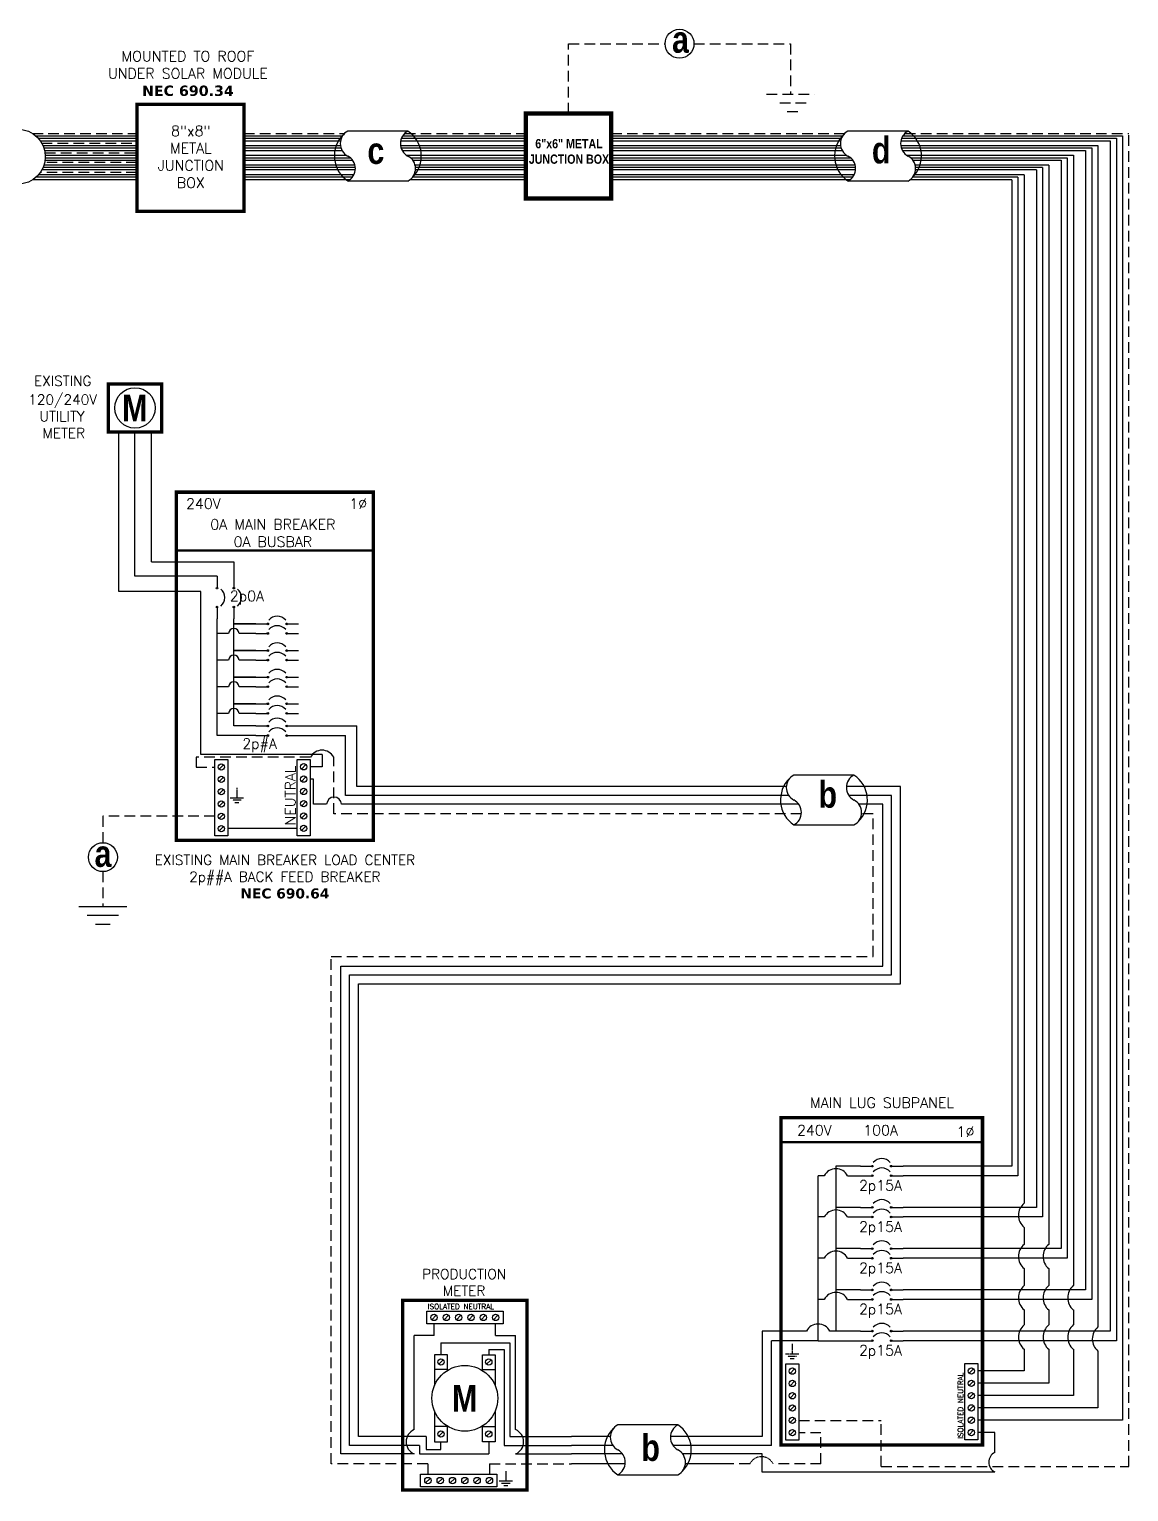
# Model space of a CAD drawing. Header units: feet. Extents: x 14669 to 15262, y 15295 to 15878.
# Drawn here: x 14874 to 15262, y 15362 to 15878 of the extents above; entities that cross this region are included whole.
import ezdxf

# ---------------------------------------------------------------- set-up
doc = ezdxf.new("R2010")
doc.units = ezdxf.units.FT
doc.header["$MEASUREMENT"] = 0
doc.linetypes.add('HIDDEN', pattern=[0.375, 0.25, -0.125])
for name, color, linetype in [('ONE LINE BLOCKS', 7, 'Continuous'), ('TABLES', 7, 'Continuous'), ('TEXT', 7, 'Continuous'), ('Z - TITLEBLOCK TXT', 7, 'Continuous')]:
    doc.layers.add(name, color=color, linetype=linetype)
doc.styles.add('ONE LINE TXT', font='techb___.ttf')
doc.styles.get("Standard").update_dxf_attribs({"font": 'simplex.shx'})

# ---------------------------------------------------------------- blocks, each defined once
blk = doc.blocks.new('*U3')
at = {"color": 7, "linetype": 'Continuous'}
for p, q in [((6.669, 2.433), (2.905, 2.433)), ((2.435, 1.711), (0, 1.711)), ((9.575, 1.711), (6.199, 1.711)), ((2.905, -0.69), (6.669, -0.69))]:
    blk.add_line(p, q, dxfattribs=at)
at = {"color": 10, "linetype": 'Continuous'}
for p, q in [((2.591, 1.149), (0, 1.149)), ((9.575, 1.149), (6.355, 1.149))]:
    blk.add_line(p, q, dxfattribs=at)
at = {"color": 253, "linetype": 'Continuous'}
for p, q in [((3.208, 0.611), (0, 0.611)), ((9.575, 0.611), (6.972, 0.611))]:
    blk.add_line(p, q, dxfattribs=at)
at = {"color": 7, "linetype": 'Continuous'}
for centre, start, end in [((3.942, 0.872), 133.97324, 236.42648), ((5.633, 0.872), 313.97324, 56.42648)]:
    blk.add_arc(centre, 1.874, start, end, dxfattribs=at)
at = {"layer": 'TEXT', "color": 92, "linetype": 'HIDDEN', "ltscale": 15}
for p, q in [((3.373, 0), (0, 0)), ((9.575, 0), (7.137, 0))]:
    blk.add_line(p, q, dxfattribs=at)
at = {"layer": 'Z - TITLEBLOCK TXT', "linetype": 'Continuous'}
for centre, start, end in [((3.315, 1.653), 117.66392, 242.33608), ((7.078, 1.653), 117.66392, 242.33608), ((2.496, 0.091), 297.66392, 62.33608), ((6.26, 0.091), 297.66392, 62.33608)]:
    blk.add_arc(centre, 0.882, start, end, dxfattribs=at)
blk = doc.blocks.new('*U7')
at = {"layer": 'ONE LINE BLOCKS', "linetype": 'Continuous'}
h = blk.add_hatch(color=1, dxfattribs=at)
h.dxf.hatch_style = 1
edge = h.paths.add_edge_path()
edge.add_arc((52.27, 105.07), 0.291, 0, 360)
h = blk.add_hatch(color=1, dxfattribs=at)
h.dxf.hatch_style = 1
edge = h.paths.add_edge_path()
edge.add_arc((58.94, 105.07), 0.291, 0, 360)
h = blk.add_hatch(color=1, dxfattribs=at)
h.dxf.hatch_style = 1
edge = h.paths.add_edge_path()
edge.add_arc((52.27, 101.69), 0.291, 0, 360)
h = blk.add_hatch(color=1, dxfattribs=at)
h.dxf.hatch_style = 1
edge = h.paths.add_edge_path()
edge.add_arc((58.94, 101.69), 0.291, 0, 360)
h = blk.add_hatch(color=1, dxfattribs=at)
h.dxf.hatch_style = 1
edge = h.paths.add_edge_path()
edge.add_arc((52.27, 90.51), 0.291, 0, 360)
h = blk.add_hatch(color=1, dxfattribs=at)
h.dxf.hatch_style = 1
edge = h.paths.add_edge_path()
edge.add_arc((58.94, 90.51), 0.291, 0, 360)
h = blk.add_hatch(color=1, dxfattribs=at)
h.dxf.hatch_style = 1
edge = h.paths.add_edge_path()
edge.add_arc((52.27, 87.13), 0.291, 0, 360)
h = blk.add_hatch(color=1, dxfattribs=at)
h.dxf.hatch_style = 1
edge = h.paths.add_edge_path()
edge.add_arc((58.94, 87.13), 0.291, 0, 360)
h = blk.add_hatch(color=1, dxfattribs=at)
h.dxf.hatch_style = 1
edge = h.paths.add_edge_path()
edge.add_arc((52.27, 75.95), 0.291, 0, 360)
h = blk.add_hatch(color=1, dxfattribs=at)
h.dxf.hatch_style = 1
edge = h.paths.add_edge_path()
edge.add_arc((52.27, 72.57), 0.291, 0, 360)
h = blk.add_hatch(color=1, dxfattribs=at)
h.dxf.hatch_style = 1
edge = h.paths.add_edge_path()
edge.add_arc((58.94, 75.95), 0.291, 0, 360)
h = blk.add_hatch(color=1, dxfattribs=at)
h.dxf.hatch_style = 1
edge = h.paths.add_edge_path()
edge.add_arc((58.94, 72.57), 0.291, 0, 360)
h = blk.add_hatch(color=1, dxfattribs=at)
h.dxf.hatch_style = 1
edge = h.paths.add_edge_path()
edge.add_arc((52.27, 61.39), 0.291, 0, 360)
h = blk.add_hatch(color=1, dxfattribs=at)
h.dxf.hatch_style = 1
edge = h.paths.add_edge_path()
edge.add_arc((52.27, 58.01), 0.291, 0, 360)
h = blk.add_hatch(color=1, dxfattribs=at)
h.dxf.hatch_style = 1
edge = h.paths.add_edge_path()
edge.add_arc((58.94, 61.39), 0.291, 0, 360)
h = blk.add_hatch(color=1, dxfattribs=at)
h.dxf.hatch_style = 1
edge = h.paths.add_edge_path()
edge.add_arc((58.94, 58.01), 0.291, 0, 360)
h = blk.add_hatch(color=1, dxfattribs=at)
h.dxf.hatch_style = 1
edge = h.paths.add_edge_path()
edge.add_arc((52.27, 46.83), 0.291, 0, 360)
h = blk.add_hatch(color=1, dxfattribs=at)
h.dxf.hatch_style = 1
edge = h.paths.add_edge_path()
edge.add_arc((58.94, 46.83), 0.291, 0, 360)
h = blk.add_hatch(color=1, dxfattribs=at)
h.dxf.hatch_style = 1
edge = h.paths.add_edge_path()
edge.add_arc((52.27, 43.45), 0.291, 0, 360)
h = blk.add_hatch(color=1, dxfattribs=at)
h.dxf.hatch_style = 1
edge = h.paths.add_edge_path()
edge.add_arc((58.94, 43.45), 0.291, 0, 360)
at = {"color": 7, "linetype": 'Continuous'}
for p, q in [((101.52, 122.2), (101.52, 105.07)), ((110.22, 122.2), (110.22, 90.51)), ((118.92, 122.2), (118.92, 75.95)), ((127.62, 122.2), (127.62, 61.39)), ((136.32, 122.2), (136.32, 46.83)), ((48.07, 105.07), (39.41, 105.07)), ((39.41, 105.07), (39.41, 90.51)), ((101.52, 105.07), (63.14, 105.07)), ((48.07, 90.51), (39.41, 90.51)), ((39.41, 90.51), (39.41, 75.95)), ((110.22, 90.51), (63.14, 90.51)), ((48.07, 75.95), (39.41, 75.95)), ((39.41, 75.95), (39.41, 61.39)), ((118.92, 75.95), (63.14, 75.95)), ((48.07, 61.39), (39.41, 61.39)), ((39.41, 61.39), (39.41, 46.83)), ((127.62, 61.39), (63.14, 61.39)), ((29, 46.83), (13.32, 46.83)), ((13.32, 46.83), (13.32, 9.66)), ((48.07, 46.83), (37.24, 46.83)), ((136.32, 46.83), (63.14, 46.83)), ((13.32, 9.66), (0, 9.66))]:
    blk.add_line(p, q, dxfattribs=at)
at = {"color": 10, "linetype": 'Continuous'}
for p, q in [((103.7, 122.2), (103.7, 101.69)), ((112.4, 122.2), (112.4, 87.13)), ((121.1, 122.2), (121.1, 72.57)), ((129.8, 122.2), (129.8, 58.01)), ((138.5, 122.2), (138.5, 43.45)), ((33.12, 87.13), (33.12, 101.69)), ((35.29, 101.69), (33.12, 101.69)), ((43.53, 101.69), (48.07, 101.69)), ((103.7, 101.69), (63.14, 101.69)), ((33.12, 72.57), (33.12, 87.13)), ((35.29, 87.13), (33.12, 87.13)), ((43.53, 87.13), (48.07, 87.13)), ((112.4, 87.13), (63.14, 87.13)), ((33.12, 58.01), (33.12, 72.57)), ((35.29, 72.57), (33.12, 72.57)), ((43.53, 72.57), (48.07, 72.57)), ((121.1, 72.57), (63.14, 72.57)), ((33.12, 43.45), (33.12, 58.01)), ((35.29, 58.01), (33.12, 58.01)), ((43.53, 58.01), (48.07, 58.01)), ((129.8, 58.01), (63.14, 58.01)), ((33.12, 43.45), (16.61, 43.45)), ((16.61, 6.49), (16.61, 43.45)), ((33.12, 43.45), (48.07, 43.45)), ((138.5, 43.45), (63.14, 43.45)), ((16.61, 6.49), (0, 6.49))]:
    blk.add_line(p, q, dxfattribs=at)
at = {"color": 253, "linetype": 'Continuous'}
for p, q in [((105.87, 122.2), (105.87, 92)), ((114.57, 122.2), (114.57, 77.44)), ((123.27, 122.2), (123.27, 62.88)), ((131.97, 122.2), (131.97, 48.32)), ((140.67, 122.2), (140.67, 15.37)), ((105.87, 83.44), (105.87, 77.44)), ((105.87, 68.88), (105.87, 62.88)), ((114.57, 68.88), (114.57, 62.88)), ((105.87, 54.32), (105.87, 48.99)), ((114.57, 54.32), (114.57, 48.99)), ((123.27, 54.32), (123.27, 48.99)), ((105.87, 40.44), (105.87, 32.77)), ((114.57, 40.44), (114.57, 28.42)), ((123.27, 40.44), (123.27, 24.07)), ((131.97, 39.76), (131.97, 19.72)), ((105.87, 32.77), (89.53, 32.77)), ((114.57, 28.42), (89.53, 28.42)), ((123.27, 24.07), (89.53, 24.07)), ((131.97, 19.72), (89.53, 19.72)), ((140.67, 15.37), (89.53, 15.37)), ((95.54, 11.02), (89.53, 11.02)), ((95.54, 3.95), (95.54, 11.02)), ((13.32, 3.45), (0, 3.45)), ((13.32, -2.92), (13.32, 3.45)), ((95.54, -2.92), (13.32, -2.92))]:
    blk.add_line(p, q, dxfattribs=at)
at = {"color": 10, "linetype": 'Continuous'}
for centre in [(39.41, 99.53), (39.41, 84.97), (39.41, 70.41), (39.41, 55.85)]:
    blk.add_arc(centre, 4.65, 27.6639, 152.3361, dxfattribs=at)
at = {"color": 253, "linetype": 'Continuous'}
for centre, radius, start, end in [((109.45, 87.72), 5.58, 129.9215, 230.0785), ((109.45, 73.16), 5.58, 129.9215, 230.0785), ((118.15, 73.16), 5.58, 129.9215, 230.0785), ((109.45, 58.6), 5.58, 129.9215, 230.0785), ((118.15, 58.6), 5.58, 129.9215, 230.0785), ((126.85, 58.6), 5.58, 129.9215, 230.0785), ((109.45, 44.71), 5.58, 129.9215, 230.0785), ((118.15, 44.71), 5.58, 129.9215, 230.0785), ((126.85, 44.71), 5.58, 129.9215, 230.0785), ((135.55, 44.04), 5.58, 129.9215, 230.0785), ((97.2, 0.52), 3.81, 115.7629, 244.2371)]:
    blk.add_arc(centre, radius, start, end, dxfattribs=at)
at = {"color": 7, "linetype": 'Continuous'}
blk.add_arc((33.12, 44.67), 4.65, 27.6639, 152.3361, dxfattribs=at)
at = {"layer": 'ONE LINE BLOCKS', "lineweight": 50}
blk.add_line((20.02, 113.49), (91.19, 113.49), dxfattribs=at)
at = {"layer": 'ONE LINE BLOCKS', "lineweight": 50, "const_width": 1.19}
blk.add_lwpolyline([(20.02, 6.67), (20.02, 122.2), (91.19, 122.2), (91.19, 6.67)], close=True, dxfattribs=at)
at = {"layer": 'TEXT', "color": 92, "linetype": 'HIDDEN', "ltscale": 15}
for p, q in [((142.85, -1.01), (142.85, 122.2)), ((26.29, 15.3), (55.38, 15.3)), ((34.13, 10.94), (26.29, 10.94)), ((34.13, 0), (34.13, 10.94)), ((55.38, -1.01), (55.38, 15.3)), ((9.01, 0), (0, 0)), ((34.13, 0), (17.25, 0)), ((55.38, -1.01), (142.85, -1.01))]:
    blk.add_line(p, q, dxfattribs=at)
at = {"layer": 'TEXT', "color": 92, "linetype": 'HIDDEN', "flags": 128}
for points in [[(23.92, 42.29), (23.92, 38.79)], [(21.58, 38.79), (26.26, 38.79)], [(25.45, 37.92), (22.39, 37.92)], [(24.64, 37.05), (23.2, 37.05)]]:
    blk.add_lwpolyline(points, dxfattribs=at)
at = {"layer": 'TEXT', "color": 92, "linetype": 'HIDDEN', "ltscale": 0.3}
blk.add_arc((13.13, -2.16), 4.65, 27.6639, 152.3361, dxfattribs=at)
at = {"layer": 'Z - TITLEBLOCK TXT', "color": 1, "linetype": 'Continuous'}
for p, q in [((21.75, 8.35), (21.75, 35.29)), ((21.75, 35.29), (26.29, 35.29)), ((26.29, 35.29), (26.29, 8.35)), ((84.99, 8.42), (84.99, 35.37)), ((84.99, 35.37), (89.53, 35.37)), ((89.53, 35.37), (89.53, 8.42)), ((26.29, 8.35), (21.75, 8.35)), ((89.53, 8.42), (84.99, 8.42))]:
    blk.add_line(p, q, dxfattribs=at)
at = {"layer": 'Z - TITLEBLOCK TXT', "color": 4, "linetype": 'Continuous'}
for p, q in [((24.81, 33.48), (23.24, 31.91)), ((88.04, 33.56), (86.47, 31.98)), ((24.81, 29.13), (23.24, 27.56)), ((88.04, 29.2), (86.47, 27.63)), ((24.81, 24.78), (23.24, 23.21)), ((88.04, 24.85), (86.47, 23.28)), ((24.81, 20.43), (23.24, 18.86)), ((24.81, 16.08), (23.24, 14.51)), ((88.04, 20.5), (86.47, 18.93)), ((88.04, 16.15), (86.47, 14.58)), ((24.81, 11.73), (23.24, 10.16)), ((88.04, 11.8), (86.47, 10.23))]:
    blk.add_line(p, q, dxfattribs=at)
at = {"layer": 'Z - TITLEBLOCK TXT', "color": 1, "linetype": 'Continuous', "flags": 128}
for points in [[(48.07, 105.07), (52.27, 105.07)], [(48.07, 105.07), (52.27, 105.07)], [(58.94, 105.07), (63.14, 105.07)], [(48.07, 101.69), (52.27, 101.69)], [(48.07, 101.69), (52.27, 101.69)], [(58.94, 101.69), (63.14, 101.69)], [(48.07, 90.51), (52.27, 90.51)], [(48.07, 90.51), (52.27, 90.51)], [(58.94, 90.51), (63.14, 90.51)], [(48.07, 87.13), (52.27, 87.13)], [(48.07, 87.13), (52.27, 87.13)], [(58.94, 87.13), (63.14, 87.13)], [(48.07, 75.95), (52.27, 75.95)], [(48.07, 75.95), (52.27, 75.95)], [(48.07, 72.57), (52.27, 72.57)], [(48.07, 72.57), (52.27, 72.57)], [(58.94, 75.95), (63.14, 75.95)], [(58.94, 72.57), (63.14, 72.57)], [(48.07, 61.39), (52.27, 61.39)], [(48.07, 61.39), (52.27, 61.39)], [(48.07, 58.01), (52.27, 58.01)], [(48.07, 58.01), (52.27, 58.01)], [(58.94, 61.39), (63.14, 61.39)], [(58.94, 58.01), (63.14, 58.01)], [(48.07, 46.83), (52.27, 46.83)], [(48.07, 46.83), (52.27, 46.83)], [(58.94, 46.83), (63.14, 46.83)], [(48.07, 43.45), (52.27, 43.45)], [(48.07, 43.45), (52.27, 43.45)], [(58.94, 43.45), (63.14, 43.45)]]:
    blk.add_lwpolyline(points, dxfattribs=at)
at = {"layer": 'Z - TITLEBLOCK TXT', "color": 1, "linetype": 'Continuous'}
for centre in [(52.27, 105.07), (58.94, 105.07), (52.27, 101.69), (58.94, 101.69), (52.27, 90.51), (58.94, 90.51), (52.27, 87.13), (58.94, 87.13), (52.27, 75.95), (52.27, 72.57), (58.94, 75.95), (58.94, 72.57), (52.27, 61.39), (52.27, 58.01), (58.94, 61.39), (58.94, 58.01), (52.27, 46.83), (58.94, 46.83), (52.27, 43.45), (58.94, 43.45)]:
    blk.add_circle(centre, 0.291, dxfattribs=at)
at = {"layer": 'Z - TITLEBLOCK TXT', "color": 4, "linetype": 'Continuous'}
for centre in [(24.02, 32.7), (87.26, 32.77), (24.02, 28.35), (87.26, 28.42), (24.02, 24), (24.02, 19.65), (87.26, 24.07), (87.26, 19.72), (24.02, 15.3), (87.26, 15.37), (24.02, 10.94), (87.26, 11.02)]:
    blk.add_circle(centre, 1.11, dxfattribs=at)
at = {"layer": 'Z - TITLEBLOCK TXT', "color": 1, "linetype": 'Continuous'}
for centre in [(55.6, 103.87), (55.6, 100.49), (55.6, 89.31), (55.6, 85.93), (55.6, 74.75), (55.6, 71.37), (55.6, 60.19), (55.6, 56.81), (55.6, 45.63), (55.6, 42.25)]:
    blk.add_arc(centre, 3.93, 40.3392, 139.6608, dxfattribs=at)
at = {"layer": 'TABLES', "color": 1, "linetype": 'Continuous'}
for p in [(47.57, 96.45), (47.57, 81.89), (47.57, 67.33), (47.57, 52.77), (47.57, 38.21)]:
    blk.add_text('2p15A', height=3.658, dxfattribs=at).set_placement(p)
at = {"layer": 'TABLES', "color": 4, "linetype": 'Continuous'}
blk.add_text('ISOLATED NEUTRAL', height=1.8743, rotation=90, dxfattribs=at).set_placement((84.33, 8.78))
at = {"layer": 'TEXT', "color": 1, "attachment_point": 5}
for s, width, gutter_width, insert, char_height in [('MAIN LUG SUBPANEL ', 62.3984, 7.17, (55.69, 127.48), 3.6576), ('240V', 0.1481, 0.75, (31.81, 117.75), 3.658), ('100A', 0.1481, 0.75, (55.19, 117.75), 3.658), ('1∅', 0.1481, 0.75, (85.17, 117.24), 3.658)]:
    blk.add_mtext_dynamic_manual_height_columns(s, width=width, gutter_width=gutter_width, heights=[0], dxfattribs=dict(at, insert=insert, char_height=char_height))
blk = doc.blocks.new('*U8')
at = {"layer": 'ONE LINE BLOCKS', "linetype": 'Continuous'}
h = blk.add_hatch(color=1, dxfattribs=at)
h.dxf.hatch_style = 1
edge = h.paths.add_edge_path()
edge.add_arc((-70.09, 79.71), 0.291, 0, 360)
h = blk.add_hatch(color=1, dxfattribs=at)
h.dxf.hatch_style = 1
edge = h.paths.add_edge_path()
edge.add_arc((-64.17, 79.71), 0.291, 0, 360)
h = blk.add_hatch(color=1, dxfattribs=at)
h.dxf.hatch_style = 1
edge = h.paths.add_edge_path()
edge.add_arc((-70.09, 73.04), 0.291, 0, 360)
h = blk.add_hatch(color=1, dxfattribs=at)
h.dxf.hatch_style = 1
edge = h.paths.add_edge_path()
edge.add_arc((-64.17, 73.04), 0.291, 0, 360)
h = blk.add_hatch(color=1, dxfattribs=at)
h.dxf.hatch_style = 1
edge = h.paths.add_edge_path()
edge.add_arc((-52.18, 67.09), 0.291, 0, 360)
h = blk.add_hatch(color=1, dxfattribs=at)
h.dxf.hatch_style = 1
edge = h.paths.add_edge_path()
edge.add_arc((-45.5, 67.09), 0.291, 0, 360)
h = blk.add_hatch(color=1, dxfattribs=at)
h.dxf.hatch_style = 1
edge = h.paths.add_edge_path()
edge.add_arc((-52.18, 63.72), 0.291, 0, 360)
h = blk.add_hatch(color=1, dxfattribs=at)
h.dxf.hatch_style = 1
edge = h.paths.add_edge_path()
edge.add_arc((-45.5, 63.72), 0.291, 0, 360)
h = blk.add_hatch(color=1, dxfattribs=at)
h.dxf.hatch_style = 1
edge = h.paths.add_edge_path()
edge.add_arc((-52.18, 57.69), 0.291, 0, 360)
h = blk.add_hatch(color=1, dxfattribs=at)
h.dxf.hatch_style = 1
edge = h.paths.add_edge_path()
edge.add_arc((-45.5, 57.69), 0.291, 0, 360)
h = blk.add_hatch(color=1, dxfattribs=at)
h.dxf.hatch_style = 1
edge = h.paths.add_edge_path()
edge.add_arc((-52.18, 54.31), 0.291, 0, 360)
h = blk.add_hatch(color=1, dxfattribs=at)
h.dxf.hatch_style = 1
edge = h.paths.add_edge_path()
edge.add_arc((-45.5, 54.31), 0.291, 0, 360)
h = blk.add_hatch(color=1, dxfattribs=at)
h.dxf.hatch_style = 1
edge = h.paths.add_edge_path()
edge.add_arc((-52.18, 48.29), 0.291, 0, 360)
h = blk.add_hatch(color=1, dxfattribs=at)
h.dxf.hatch_style = 1
edge = h.paths.add_edge_path()
edge.add_arc((-45.5, 48.29), 0.291, 0, 360)
h = blk.add_hatch(color=1, dxfattribs=at)
h.dxf.hatch_style = 1
edge = h.paths.add_edge_path()
edge.add_arc((-52.18, 44.91), 0.291, 0, 360)
h = blk.add_hatch(color=1, dxfattribs=at)
h.dxf.hatch_style = 1
edge = h.paths.add_edge_path()
edge.add_arc((-45.5, 44.91), 0.291, 0, 360)
h = blk.add_hatch(color=1, dxfattribs=at)
h.dxf.hatch_style = 1
edge = h.paths.add_edge_path()
edge.add_arc((-52.18, 38.89), 0.291, 0, 360)
h = blk.add_hatch(color=1, dxfattribs=at)
h.dxf.hatch_style = 1
edge = h.paths.add_edge_path()
edge.add_arc((-45.5, 38.89), 0.291, 0, 360)
h = blk.add_hatch(color=1, dxfattribs=at)
h.dxf.hatch_style = 1
edge = h.paths.add_edge_path()
edge.add_arc((-52.18, 35.51), 0.291, 0, 360)
h = blk.add_hatch(color=1, dxfattribs=at)
h.dxf.hatch_style = 1
edge = h.paths.add_edge_path()
edge.add_arc((-52.18, 31.06), 0.291, 0, 360)
h = blk.add_hatch(color=1, dxfattribs=at)
h.dxf.hatch_style = 1
edge = h.paths.add_edge_path()
edge.add_arc((-45.5, 35.51), 0.291, 0, 360)
h = blk.add_hatch(color=1, dxfattribs=at)
h.dxf.hatch_style = 1
edge = h.paths.add_edge_path()
edge.add_arc((-45.5, 31.06), 0.291, 0, 360)
h = blk.add_hatch(color=1, dxfattribs=at)
h.dxf.hatch_style = 1
edge = h.paths.add_edge_path()
edge.add_arc((-52.18, 27.68), 0.291, 0, 360)
h = blk.add_hatch(color=1, dxfattribs=at)
h.dxf.hatch_style = 1
edge = h.paths.add_edge_path()
edge.add_arc((-45.5, 27.68), 0.291, 0, 360)
at = {"color": 7, "linetype": 'Continuous'}
for p, q in [((-20.69, 9.66), (-20.69, 31.06)), ((0, 9.66), (-20.69, 9.66))]:
    blk.add_line(p, q, dxfattribs=at)
at = {"color": 10, "linetype": 'Continuous'}
for p, q in [((-24.71, 6.49), (-24.71, 27.68)), ((-20.67, 27.68), (-20.67, 27.68)), ((-20.67, 27.68), (-20.67, 27.68)), ((0, 6.49), (-24.71, 6.49))]:
    blk.add_line(p, q, dxfattribs=at)
at = {"color": 253, "linetype": 'Continuous'}
for p, q in [((-36.04, 12.29), (-37.2, 12.29)), ((-36.04, 3.45), (-36.04, 12.29)), ((-31.39, 3.45), (-36.04, 3.45)), ((0, 3.45), (-26.11, 3.45))]:
    blk.add_line(p, q, dxfattribs=at)
at = {"color": 7, "linetype": 'Continuous'}
blk.add_circle((-110.4, -15.26), 5.11, dxfattribs=at)
at = {"color": 253, "linetype": 'Continuous'}
blk.add_arc((-28.75, 3.3), 2.64, 3.2819, 176.7181, dxfattribs=at)
at = {"layer": 'ONE LINE BLOCKS', "lineweight": 50}
for p, q in [((-108.51, 134.89), (-108.51, 151.79)), ((-108.51, 151.79), (-89.65, 151.79)), ((-89.65, 151.79), (-89.65, 134.89)), ((-89.65, 134.89), (-108.51, 134.89)), ((-84.43, 92.98), (-14.91, 92.98))]:
    blk.add_line(p, q, dxfattribs=at)
at = {"layer": 'ONE LINE BLOCKS', "lineweight": 50, "const_width": 1.19}
for points in [[(-108.51, 134.89), (-108.51, 151.79), (-89.65, 151.79), (-89.65, 134.89)], [(-84.43, -9.3), (-84.43, 113.61), (-14.91, 113.61), (-14.91, -9.3)]]:
    blk.add_lwpolyline(points, close=True, dxfattribs=at)
at = {"layer": 'TEXT', "color": 92, "linetype": 'HIDDEN', "ltscale": 15}
for p, q in [((-77.46, 20.02), (-77.46, 16.57)), ((-37.13, 20.02), (-77.46, 20.02)), ((-77.46, 16.57), (-70.87, 16.57)), ((-28.89, 0), (-28.89, 20.02)), ((0, 0), (-28.89, 0)), ((-70.87, -0.83), (-110.4, -0.83)), ((-110.4, -0.83), (-110.4, -10.15)), ((-110.4, -20.38), (-110.4, -32.73))]:
    blk.add_line(p, q, dxfattribs=at)
at = {"layer": 'TEXT', "color": 92, "linetype": 'Continuous', "ltscale": 15}
blk.add_line((-41.74, -5.18), (-66.33, -5.18), dxfattribs=at)
at = {"layer": 'TEXT', "color": 92, "linetype": 'HIDDEN', "flags": 128}
for points in [[(-65.45, 5.69), (-60.77, 5.69)], [(-63.1, 9.2), (-63.11, 5.69)], [(-61.58, 4.83), (-64.64, 4.83)], [(-62.39, 3.96), (-63.82, 3.96)]]:
    blk.add_lwpolyline(points, dxfattribs=at)
at = {"layer": 'TEXT', "color": 92, "linetype": 'Continuous', "ltscale": 4, "flags": 128}
for points in [[(-118.88, -32.73), (-101.92, -32.73)], [(-104.86, -35.88), (-115.94, -35.88)], [(-107.8, -39.02), (-113, -39.02)]]:
    blk.add_lwpolyline(points, dxfattribs=at)
at = {"layer": 'TEXT', "linetype": 'Continuous'}
blk.add_circle((-99.08, 143.34), 7.15, dxfattribs=at)
at = {"layer": 'TEXT', "color": 92, "linetype": 'Continuous', "ltscale": 0.3}
blk.add_arc((-33.01, 17.86), 4.65, 27.6639, 152.3361, dxfattribs=at)
at = {"layer": 'Z - TITLEBLOCK TXT', "color": 253, "linetype": 'Continuous'}
for p, q in [((-104.8, 78.58), (-104.8, 134.89)), ((-75.86, 78.58), (-104.8, 78.58)), ((-75.86, 20.99), (-75.86, 78.58)), ((-32.91, 20.99), (-75.86, 20.99)), ((-32.91, 20.99), (-32.91, 16.64)), ((-32.91, 16.64), (-37.2, 16.64))]:
    blk.add_line(p, q, dxfattribs=at)
at = {"layer": 'Z - TITLEBLOCK TXT', "color": 10, "linetype": 'Continuous'}
for p, q in [((-99.08, 83.91), (-99.08, 134.89)), ((-70.09, 83.91), (-99.08, 83.91)), ((-70.09, 27.68), (-70.09, 68.84)), ((-66.04, 63.72), (-70.09, 63.72)), ((-56.38, 63.72), (-62.3, 63.72)), ((-66.04, 54.31), (-70.09, 54.31)), ((-56.38, 54.31), (-62.3, 54.31)), ((-66.04, 44.91), (-70.09, 44.91)), ((-56.38, 44.91), (-62.3, 44.91)), ((-66.04, 35.51), (-70.09, 35.51)), ((-56.38, 35.51), (-62.3, 35.51)), ((-56.38, 27.68), (-70.09, 27.68)), ((-41.31, 27.68), (-24.71, 27.68))]:
    blk.add_line(p, q, dxfattribs=at)
at = {"layer": 'Z - TITLEBLOCK TXT', "color": 7, "linetype": 'Continuous'}
for p, q in [((-93.24, 89.01), (-93.24, 134.89)), ((-93.24, 89.01), (-64.17, 89.01)), ((-64.17, 89.01), (-64.17, 83.91)), ((-64.17, 67.09), (-64.17, 68.84)), ((-64.17, 57.69), (-64.17, 67.09)), ((-64.17, 67.09), (-56.38, 67.09)), ((-56.38, 67.09), (-64.17, 67.09)), ((-64.17, 48.29), (-64.17, 57.69)), ((-64.17, 57.69), (-56.38, 57.69)), ((-56.38, 57.69), (-64.17, 57.69)), ((-64.17, 38.89), (-64.17, 48.29)), ((-64.17, 48.29), (-56.38, 48.29)), ((-56.38, 48.29), (-64.17, 48.29)), ((-64.17, 31.06), (-64.17, 38.89)), ((-64.17, 38.89), (-56.38, 38.89)), ((-56.38, 38.89), (-64.17, 38.89)), ((-56.38, 31.06), (-64.17, 31.06)), ((-41.31, 31.06), (-20.69, 31.06))]:
    blk.add_line(p, q, dxfattribs=at)
at = {"layer": 'Z - TITLEBLOCK TXT', "color": 1, "linetype": 'Continuous'}
for p, q in [((-70.87, -7.78), (-70.87, 19.17)), ((-70.87, 19.17), (-66.33, 19.17)), ((-66.33, 19.17), (-66.33, -7.78)), ((-41.74, -7.71), (-41.74, 19.24)), ((-41.74, 19.24), (-37.2, 19.24)), ((-37.2, 19.24), (-37.2, -7.71)), ((-66.33, -7.78), (-70.87, -7.78)), ((-37.2, -7.71), (-41.74, -7.71))]:
    blk.add_line(p, q, dxfattribs=at)
at = {"layer": 'Z - TITLEBLOCK TXT', "color": 4, "linetype": 'Continuous'}
for p, q in [((-67.81, 17.35), (-69.38, 15.78)), ((-38.69, 17.43), (-40.26, 15.85)), ((-67.81, 13), (-69.38, 11.43)), ((-38.69, 13.08), (-40.26, 11.5)), ((-67.81, 8.65), (-69.38, 7.08)), ((-38.69, 8.73), (-40.26, 7.15)), ((-67.81, 4.3), (-69.38, 2.73)), ((-38.69, 4.38), (-40.26, 2.8)), ((-38.69, 0.03), (-40.26, -1.55)), ((-67.81, -0.05), (-69.38, -1.62)), ((-67.81, -4.4), (-69.38, -5.97)), ((-38.69, -4.33), (-40.26, -5.9))]:
    blk.add_line(p, q, dxfattribs=at)
at = {"layer": 'Z - TITLEBLOCK TXT', "color": 1, "linetype": 'Continuous', "flags": 128}
for points in [[(-70.09, 83.91), (-70.09, 79.71)], [(-70.09, 83.91), (-70.09, 79.71)], [(-64.17, 83.91), (-64.17, 79.71)], [(-64.17, 83.91), (-64.17, 79.71)], [(-70.09, 73.04), (-70.09, 68.84)], [(-64.17, 73.04), (-64.17, 68.84)], [(-56.38, 67.09), (-52.18, 67.09)], [(-56.38, 67.09), (-52.18, 67.09)], [(-56.38, 63.72), (-52.18, 63.72)], [(-56.38, 63.72), (-52.18, 63.72)], [(-45.5, 67.09), (-41.31, 67.09)], [(-45.5, 63.72), (-41.31, 63.72)], [(-56.38, 57.69), (-52.18, 57.69)], [(-56.38, 57.69), (-52.18, 57.69)], [(-45.5, 57.69), (-41.31, 57.69)], [(-56.38, 54.31), (-52.18, 54.31)], [(-56.38, 54.31), (-52.18, 54.31)], [(-45.5, 54.31), (-41.31, 54.31)], [(-56.38, 48.29), (-52.18, 48.29)], [(-56.38, 48.29), (-52.18, 48.29)], [(-45.5, 48.29), (-41.31, 48.29)], [(-56.38, 44.91), (-52.18, 44.91)], [(-56.38, 44.91), (-52.18, 44.91)], [(-45.5, 44.91), (-41.31, 44.91)], [(-56.38, 38.89), (-52.18, 38.89)], [(-56.38, 38.89), (-52.18, 38.89)], [(-45.5, 38.89), (-41.31, 38.89)], [(-56.38, 35.51), (-52.18, 35.51)], [(-56.38, 35.51), (-52.18, 35.51)], [(-56.38, 31.06), (-52.18, 31.06)], [(-56.38, 31.06), (-52.18, 31.06)], [(-45.5, 35.51), (-41.31, 35.51)], [(-45.5, 31.06), (-41.31, 31.06)], [(-56.38, 27.68), (-52.18, 27.68)], [(-56.38, 27.68), (-52.18, 27.68)], [(-45.5, 27.68), (-41.31, 27.68)]]:
    blk.add_lwpolyline(points, dxfattribs=at)
at = {"layer": 'Z - TITLEBLOCK TXT', "color": 1, "linetype": 'Continuous'}
for centre in [(-70.09, 79.71), (-64.17, 79.71), (-70.09, 73.04), (-64.17, 73.04), (-52.18, 67.09), (-45.5, 67.09), (-52.18, 63.72), (-45.5, 63.72), (-52.18, 57.69), (-45.5, 57.69), (-52.18, 54.31), (-45.5, 54.31), (-52.18, 48.29), (-45.5, 48.29), (-52.18, 44.91), (-45.5, 44.91), (-52.18, 38.89), (-45.5, 38.89), (-52.18, 35.51), (-52.18, 31.06), (-45.5, 35.51), (-45.5, 31.06), (-52.18, 27.68), (-45.5, 27.68)]:
    blk.add_circle(centre, 0.291, dxfattribs=at)
at = {"layer": 'Z - TITLEBLOCK TXT', "color": 4, "linetype": 'Continuous'}
for centre in [(-68.6, 16.57), (-39.47, 16.64), (-68.6, 12.22), (-39.47, 12.29), (-68.6, 7.87), (-39.47, 7.94), (-68.6, 3.52), (-68.6, -0.83), (-39.47, 3.59), (-39.47, -0.76), (-68.6, -5.18), (-39.47, -5.11)]:
    blk.add_circle(centre, 1.11, dxfattribs=at)
at = {"layer": 'Z - TITLEBLOCK TXT', "color": 1, "linetype": 'Continuous'}
for centre, start, end in [((-71.28, 76.38), 310.3392, 49.6608), ((-65.36, 76.38), 310.3392, 49.6608), ((-48.84, 65.9), 40.3392, 139.6608), ((-48.84, 62.52), 40.3392, 139.6608), ((-48.84, 56.5), 40.3392, 139.6608), ((-48.84, 53.12), 40.3392, 139.6608), ((-48.84, 47.1), 40.3392, 139.6608), ((-48.84, 43.72), 40.3392, 139.6608), ((-48.84, 37.69), 40.3392, 139.6608), ((-48.84, 34.31), 40.3392, 139.6608), ((-48.84, 29.86), 40.3392, 139.6608), ((-48.84, 26.48), 40.3392, 139.6608)]:
    blk.add_arc(centre, 3.93, start, end, dxfattribs=at)
at = {"layer": 'Z - TITLEBLOCK TXT', "color": 10, "linetype": 'Continuous'}
for centre in [(-64.17, 63.61), (-64.17, 54.21), (-64.17, 44.8), (-64.17, 35.4)]:
    blk.add_arc(centre, 1.87, 3.2937, 176.7063, dxfattribs=at)
at = {"layer": 'TABLES', "color": 1, "linetype": 'Continuous'}
blk.add_text('NEUTRAL', height=3.658, rotation=90, dxfattribs=at).set_placement((-42.4, -4.09))
at = {"layer": 'TEXT', "color": 1}
for s, p in [('EXISTING', (-134.76, 151.1)), ('120/240V', (-136.78, 144.52)), ('UTILITY', (-132.82, 138.61)), ('METER', (-131.72, 132.71))]:
    blk.add_text(s, height=3.543, dxfattribs=at).set_placement(p)
at = {"layer": 'TEXT', "color": 1, "attachment_point": 5}
for s, width, gutter_width, heights, insert, char_height in [('240V', 0.1481, 0.75, [0], (-74.92, 109.56), 3.658), ('1∅', 0.1481, 0.75, [0], (-20.22, 109.56), 3.658), ('0A MAIN BREAKER\\P0A BUSBAR', 94.6859, 0.75, [0], (-50.38, 99.17), 3.6576), ('2p0A', 0.1481, 0.75, [0], (-59.53, 76.34), 3.658), ('2p#A', 0.1481, 0.75, [0], (-55.05, 24.24), 3.658), ('EXISTING MAIN BREAKER LOAD CENTER\\P2p##A BACK FEED BREAKER\\P{\\fVerdana|b1|i0|c0|p34;NEC 690.64}', 140.5774, 97.94, [58.72], (-46.13, -22.19), 3.5433)]:
    blk.add_mtext_dynamic_manual_height_columns(s, width=width, gutter_width=gutter_width, heights=heights, dxfattribs=dict(at, insert=insert, char_height=char_height))
at = {"layer": 'Z - TITLEBLOCK TXT', "color": 253, "linetype": 'Continuous', "style": 'ONE LINE TXT'}
blk.add_text('M', height=9.38, dxfattribs=at).set_placement((-103.64, 138.62))
at = {"layer": 'Z - TITLEBLOCK TXT', "color": 1, "linetype": 'Continuous', "insert": (-113.36, -9.32), "char_height": 9.3833, "attachment_point": 1, "style": 'ONE LINE TXT'}
blk.add_mtext_dynamic_manual_height_columns('{\\W1;\\C256;a}', width=0.1385, gutter_width=2.13, heights=[0], dxfattribs=at)

msp = doc.modelspace()

# ---------------------------------------------------------------- linework, layer by layer
at = {"color": 7, "linetype": 'Continuous'}
for p, q in [((15007.67, 15842.15), (14986.42, 15842.15)), ((15184.33, 15842.15), (15163.09, 15842.15)), ((15255.74, 15838.76), (15255.74, 15493.82)), ((15238.34, 15831.88), (15238.34, 15493.82)), ((15247.04, 15835.32), (15247.04, 15493.82)), ((15229.64, 15828.43), (15229.64, 15493.82)), ((14986.42, 15824.53), (15007.67, 15824.53)), ((15163.09, 15824.53), (15184.33, 15824.53)), ((15220.94, 15824.99), (15220.94, 15493.82)), ((15141.32, 15610.71), (15010.34, 15610.71)), ((15165.21, 15614.78), (15143.97, 15614.78)), ((15181.61, 15610.71), (15162.56, 15610.71)), ((15181.61, 15541.06), (15181.61, 15610.71)), ((15143.97, 15597.16), (15165.21, 15597.16)), ((14990.17, 15541.06), (15181.61, 15541.06)), ((14990.17, 15381.28), (14990.17, 15541.06)), ((15019.32, 15414.31), (15019.32, 15410.11)), ((15019.32, 15414.31), (15043.65, 15414.31)), ((15043.65, 15414.31), (15043.65, 15381.28)), ((15014.13, 15381.28), (14990.17, 15381.28)), ((15014.13, 15381.28), (15014.13, 15376.69)), ((15019.32, 15376.69), (15019.32, 15379.35)), ((15043.65, 15381.28), (15065.38, 15381.28)), ((15014.13, 15376.69), (15019.32, 15376.69))]:
    msp.add_line(p, q, dxfattribs=at)
at = {"color": 253, "linetype": 'Continuous'}
for p, q in [((14876.19, 15840.48), (14911.95, 15840.48)), ((14878.74, 15837.04), (14911.95, 15837.04)), ((14949.73, 15840.48), (14984.58, 15840.48)), ((14949.73, 15837.04), (14983.81, 15837.04)), ((15005.05, 15837.04), (15049.32, 15837.04)), ((15005.82, 15840.48), (15049.32, 15840.48)), ((15079.42, 15840.48), (15161.24, 15840.48)), ((15079.42, 15837.04), (15160.47, 15837.04)), ((15181.72, 15837.04), (15251.39, 15837.04)), ((15182.48, 15840.48), (15260.09, 15840.48)), ((15251.39, 15837.04), (15251.39, 15493.82)), ((15260.09, 15840.48), (15260.09, 15493.82)), ((14879.56, 15833.6), (14911.95, 15833.6)), ((14949.73, 15833.6), (14985.99, 15833.6)), ((15007.23, 15833.6), (15049.32, 15833.6)), ((15079.42, 15833.6), (15162.65, 15833.6)), ((15183.89, 15833.6), (15242.69, 15833.6)), ((15242.69, 15833.6), (15242.69, 15493.82)), ((14911.95, 15826.71), (14877.16, 15826.71)), ((14911.95, 15830.16), (14879.11, 15830.16)), ((14988.94, 15830.16), (14949.73, 15830.16)), ((14988.57, 15826.71), (14949.73, 15826.71)), ((15049.32, 15826.71), (15009.81, 15826.71)), ((15049.32, 15830.16), (15010.18, 15830.16)), ((15165.6, 15830.16), (15079.42, 15830.16)), ((15165.23, 15826.71), (15079.42, 15826.71)), ((15225.29, 15826.71), (15186.47, 15826.71)), ((15233.99, 15830.16), (15186.84, 15830.16)), ((15225.29, 15826.71), (15225.29, 15493.82)), ((15233.99, 15830.16), (15233.99, 15493.82)), ((15145.68, 15604.5), (15010.34, 15604.5)), ((15175.4, 15604.5), (15166.92, 15604.5)), ((15175.4, 15547.27), (15175.4, 15604.5)), ((14983.96, 15547.27), (15175.4, 15547.27)), ((14983.96, 15375.07), (14983.96, 15547.27)), ((15016.9, 15416.91), (15016.9, 15421)), ((15038.65, 15416.91), (15038.65, 15421)), ((15016.9, 15416.91), (15009.83, 15416.91)), ((15009.83, 15383.68), (15009.83, 15416.91)), ((15038.65, 15416.91), (15045.71, 15416.91)), ((15045.71, 15383.68), (15045.71, 15416.91)), ((15009.83, 15375.07), (14983.96, 15375.07)), ((15045.71, 15375.07), (15065.38, 15375.07))]:
    msp.add_line(p, q, dxfattribs=at)
at = {"color": 10, "linetype": 'Continuous'}
for p, q in [((14877.07, 15839.62), (14911.95, 15839.62)), ((14949.73, 15839.62), (14984.13, 15839.62)), ((15005.37, 15839.62), (15049.32, 15839.62)), ((15079.42, 15839.62), (15160.79, 15839.62)), ((15182.03, 15839.62), (15257.92, 15839.62)), ((15257.92, 15839.62), (15257.92, 15493.82)), ((14879.07, 15836.18), (14911.95, 15836.18)), ((14879.56, 15832.74), (14911.95, 15832.74)), ((14949.73, 15836.18), (14984.01, 15836.18)), ((14949.73, 15832.74), (14987.32, 15832.74)), ((15005.26, 15836.18), (15049.32, 15836.18)), ((15008.57, 15832.74), (15049.32, 15832.74)), ((15079.42, 15836.18), (15160.67, 15836.18)), ((15079.42, 15832.74), (15163.98, 15832.74)), ((15181.92, 15836.18), (15249.22, 15836.18)), ((15185.23, 15832.74), (15240.52, 15832.74)), ((15240.52, 15832.74), (15240.52, 15493.82)), ((15249.22, 15836.18), (15249.22, 15493.82)), ((14911.95, 15829.29), (14878.79, 15829.29)), ((14989.08, 15829.29), (14949.73, 15829.29)), ((15049.32, 15829.29), (15010.32, 15829.29)), ((15165.74, 15829.29), (15079.42, 15829.29)), ((15231.81, 15829.29), (15186.98, 15829.29)), ((15231.81, 15829.29), (15231.81, 15493.82)), ((14911.95, 15825.85), (14876.31, 15825.85)), ((14988.02, 15825.85), (14949.73, 15825.85)), ((15049.32, 15825.85), (15009.26, 15825.85)), ((15164.68, 15825.85), (15079.42, 15825.85)), ((15223.11, 15825.85), (15185.93, 15825.85)), ((15223.11, 15825.85), (15223.11, 15493.82)), ((15142.2, 15607.54), (15010.34, 15607.54)), ((15178.44, 15607.54), (15163.44, 15607.54)), ((15178.44, 15544.23), (15178.44, 15607.54)), ((14987, 15544.23), (15178.44, 15544.23)), ((14987, 15378.11), (14987, 15544.23)), ((15036.23, 15411.94), (15036.23, 15410.11)), ((15036.23, 15411.94), (15041.67, 15411.94)), ((15041.67, 15411.94), (15041.67, 15378.11)), ((15011.8, 15378.11), (14987, 15378.11)), ((15011.8, 15378.11), (15011.8, 15375.07)), ((15036.23, 15379.35), (15036.23, 15375.07)), ((15041.67, 15378.11), (15065.38, 15378.11)), ((15011.8, 15375.07), (15036.23, 15375.07))]:
    msp.add_line(p, q, dxfattribs=at)
at = {"linetype": 'Continuous'}
for p, q in [((14877.76, 15838.76), (14911.95, 15838.76)), ((14949.73, 15838.76), (14983.86, 15838.76)), ((15005.11, 15838.76), (15049.32, 15838.76)), ((15079.42, 15838.76), (15160.53, 15838.76)), ((15181.77, 15838.76), (15255.74, 15838.76)), ((14879.32, 15835.32), (14911.95, 15835.32)), ((14879.49, 15831.88), (14911.95, 15831.88)), ((14949.73, 15835.32), (14984.39, 15835.32)), ((14949.73, 15831.88), (14988.13, 15831.88)), ((15005.64, 15835.32), (15049.32, 15835.32)), ((15009.37, 15831.88), (15049.32, 15831.88)), ((15079.42, 15835.32), (15161.05, 15835.32)), ((15079.42, 15831.88), (15164.79, 15831.88)), ((15182.3, 15835.32), (15247.04, 15835.32)), ((15186.03, 15831.88), (15238.34, 15831.88)), ((14911.95, 15828.43), (14878.37, 15828.43)), ((14989.06, 15828.43), (14949.73, 15828.43)), ((15049.32, 15828.43), (15010.31, 15828.43)), ((15165.73, 15828.43), (15079.42, 15828.43)), ((15229.64, 15828.43), (15186.97, 15828.43)), ((14911.95, 15824.99), (14875.18, 15824.99)), ((14987.15, 15824.99), (14949.73, 15824.99)), ((15049.32, 15824.99), (15008.39, 15824.99)), ((15163.81, 15824.99), (15079.42, 15824.99)), ((15220.94, 15824.99), (15185.06, 15824.99))]:
    msp.add_line(p, q, dxfattribs=at)
at = {"color": 1, "linetype": 'Continuous'}
for p, q in [((15021.59, 15404.92), (15017.05, 15404.92)), ((15033.96, 15404.92), (15038.5, 15404.92)), ((15021.59, 15384.75), (15017.05, 15384.75)), ((15033.96, 15384.75), (15038.5, 15384.75))]:
    msp.add_line(p, q, dxfattribs=at)
at = {"color": 7, "linetype": 'Continuous'}
for centre, radius in [((15103.59, 15872.99), 5.11), ((14869.85, 15833.11), 9.72)]:
    msp.add_circle(centre, radius, dxfattribs=at)
for centre, start, end in [((15001.82, 15833.34), 313.9732, 56.4265), ((15178.48, 15833.34), 313.9732, 56.4265), ((14992.27, 15833.34), 133.9732, 236.4265), ((15168.94, 15833.34), 133.9732, 236.4265), ((15149.82, 15605.97), 133.9732, 236.4265), ((15159.36, 15605.97), 313.9732, 56.4265)]:
    msp.add_arc(centre, 10.58, start, end, dxfattribs=at)
at = {"color": 253, "linetype": 'Continuous'}
for centre, start, end in [((15011.75, 15379.37), 113.9997, 246.0003), ((15043.8, 15379.37), 293.9997, 66.0003)]:
    msp.add_arc(centre, 4.71, start, end, dxfattribs=at)
at = {"layer": 'ONE LINE BLOCKS', "lineweight": 50}
for points, const_width in [([(14949.73, 15813.8), (14911.95, 15813.8), (14911.95, 15851.58), (14949.73, 15851.58)], 1.19), ([(15079.42, 15818.29), (15049.32, 15818.29), (15049.32, 15848.39), (15079.42, 15848.39)], 1.53), ([(15005.82, 15362.33), (15005.82, 15429.29), (15049.73, 15429.29), (15049.73, 15362.33)], 1.19)]:
    msp.add_lwpolyline(points, close=True, dxfattribs=dict(at, const_width=const_width))
at = {"layer": 'TEXT', "color": 92, "linetype": 'HIDDEN', "ltscale": 15}
for p, q in [((15064.37, 15848.39), (15064.37, 15872.99)), ((15064.37, 15872.99), (15098.48, 15872.99)), ((15108.71, 15872.99), (15142.82, 15872.99)), ((15142.82, 15872.99), (15142.82, 15855.2)), ((14875.02, 15841.34), (14911.95, 15841.34)), ((14878.31, 15837.9), (14911.95, 15837.9)), ((14949.73, 15841.34), (14985.3, 15841.34)), ((15006.54, 15841.34), (15049.32, 15841.34)), ((15079.42, 15841.34), (15161.96, 15841.34)), ((15183.2, 15841.34), (15262.27, 15841.34)), ((15262.27, 15493.82), (15262.27, 15841.34)), ((14879.48, 15834.46), (14911.95, 15834.46)), ((14911.95, 15827.57), (14877.83, 15827.57)), ((14911.95, 15831.02), (14879.34, 15831.02)), ((15146.61, 15601.05), (15010.34, 15601.05)), ((15171.95, 15601.05), (15167.85, 15601.05)), ((15171.95, 15550.72), (15171.95, 15601.05)), ((14980.51, 15550.72), (15171.95, 15550.72)), ((14980.51, 15371.62), (14980.51, 15550.72)), ((15014.71, 15371.62), (14980.51, 15371.62)), ((15014.71, 15371.62), (15014.71, 15367.96)), ((15036.46, 15371.62), (15036.46, 15367.96)), ((15036.46, 15371.62), (15065.38, 15371.62))]:
    msp.add_line(p, q, dxfattribs=at)
at = {"layer": 'TEXT', "color": 92, "linetype": 'HIDDEN', "ltscale": 15, "flags": 128}
for points in [[(15134.34, 15855.2), (15151.3, 15855.2)], [(15148.36, 15852.05), (15137.28, 15852.05)], [(15145.42, 15848.91), (15140.22, 15848.91)]]:
    msp.add_lwpolyline(points, dxfattribs=at)
at = {"layer": 'TEXT', "color": 92, "linetype": 'Continuous', "flags": 128}
for points in [[(15042.26, 15369.04), (15042.26, 15365.54)], [(15039.91, 15365.54), (15044.6, 15365.54)], [(15043.78, 15364.67), (15040.73, 15364.67)], [(15042.97, 15363.81), (15041.54, 15363.81)]]:
    msp.add_lwpolyline(points, dxfattribs=at)
at = {"layer": 'TEXT', "linetype": 'Continuous'}
msp.add_circle((15027.77, 15394.73), 11.62, dxfattribs=at)
at = {"layer": 'Z - TITLEBLOCK TXT', "color": 1, "linetype": 'Continuous'}
for p, q in [((15014.3, 15421), (15014.3, 15425.54)), ((15014.3, 15425.54), (15041.25, 15425.54)), ((15041.25, 15425.54), (15041.25, 15421)), ((15041.25, 15421), (15014.3, 15421)), ((15017.05, 15410.11), (15017.05, 15399.21)), ((15021.59, 15410.11), (15017.05, 15410.11)), ((15021.59, 15404.57), (15021.59, 15410.11)), ((15033.96, 15404.57), (15033.96, 15410.11)), ((15033.96, 15410.11), (15038.5, 15410.11)), ((15038.5, 15410.11), (15038.5, 15399.21)), ((15017.05, 15390.26), (15017.05, 15379.35)), ((15038.5, 15390.26), (15038.5, 15379.35)), ((15021.59, 15379.35), (15021.59, 15384.89)), ((15033.96, 15379.35), (15033.96, 15384.89)), ((15017.05, 15379.35), (15021.59, 15379.35)), ((15038.5, 15379.35), (15033.96, 15379.35)), ((15012.11, 15363.42), (15012.11, 15367.96)), ((15012.11, 15367.96), (15039.06, 15367.96)), ((15039.06, 15367.96), (15039.06, 15363.42)), ((15039.06, 15363.42), (15012.11, 15363.42))]:
    msp.add_line(p, q, dxfattribs=at)
at = {"layer": 'Z - TITLEBLOCK TXT', "color": 4, "linetype": 'Continuous'}
for p, q in [((15017.68, 15424.06), (15016.11, 15422.48)), ((15022.03, 15424.06), (15020.46, 15422.48)), ((15026.38, 15424.06), (15024.81, 15422.48)), ((15030.74, 15424.06), (15029.16, 15422.48)), ((15035.09, 15424.06), (15033.51, 15422.48)), ((15039.44, 15424.06), (15037.86, 15422.48)), ((15020.1, 15408.3), (15018.53, 15406.73)), ((15037.02, 15408.3), (15035.44, 15406.73)), ((15020.1, 15382.94), (15018.53, 15381.37)), ((15037.02, 15382.94), (15035.44, 15381.37)), ((15015.49, 15366.47), (15013.92, 15364.9)), ((15019.85, 15366.47), (15018.27, 15364.9)), ((15024.2, 15366.47), (15022.62, 15364.9)), ((15028.55, 15366.47), (15026.97, 15364.9)), ((15032.9, 15366.47), (15031.32, 15364.9)), ((15037.25, 15366.47), (15035.68, 15364.9))]:
    msp.add_line(p, q, dxfattribs=at)
for centre in [(15016.9, 15423.27), (15021.25, 15423.27), (15025.6, 15423.27), (15029.95, 15423.27), (15034.3, 15423.27), (15038.65, 15423.27), (15019.32, 15407.52), (15036.23, 15407.52), (15019.32, 15382.15), (15036.23, 15382.15), (15014.71, 15365.69), (15019.06, 15365.69), (15023.41, 15365.69), (15027.76, 15365.69), (15032.11, 15365.69), (15036.46, 15365.69)]:
    msp.add_circle(centre, 1.11, dxfattribs=at)
at = {"layer": 'Z - TITLEBLOCK TXT', "linetype": 'Continuous'}
for centre, start, end in [((14988.73, 15837.75), 117.6639, 242.3361), ((15009.98, 15837.75), 117.6639, 242.3361), ((15165.4, 15837.75), 117.6639, 242.3361), ((15186.64, 15837.75), 117.6639, 242.3361), ((14984.11, 15828.93), 297.6639, 62.3361), ((15005.36, 15828.93), 297.6639, 62.3361), ((15160.78, 15828.93), 297.6639, 62.3361), ((15182.02, 15828.93), 297.6639, 62.3361), ((15146.28, 15610.38), 117.6639, 242.3361), ((15167.52, 15610.38), 117.6639, 242.3361), ((15141.66, 15601.56), 297.6639, 62.3361), ((15162.9, 15601.56), 297.6639, 62.3361)]:
    msp.add_arc(centre, 4.98, start, end, dxfattribs=at)

# ---------------------------------------------------------------- block references
at = {"color": 7}
msp.add_blockref('*U8', (15010.34, 15601.05), dxfattribs=at)
msp.add_blockref('*U7', (15119.42, 15371.62))
at = {"color": 155, "true_color": 0x647190, "xscale": 5.644441731736358, "yscale": 5.644441731736358, "zscale": 5.644441731736358}
msp.add_blockref('*U3', (15065.38, 15371.62), dxfattribs=at)

# ---------------------------------------------------------------- texts
at = {"layer": 'ONE LINE BLOCKS', "color": 1, "linetype": 'Continuous', "insert": (15064.55, 15839.34), "char_height": 3.2756, "width": 28.3929, "attachment_point": 2, "style": 'ONE LINE TXT'}
msp.add_mtext('6"x6" METAL JUNCTION BOX  ', dxfattribs=at)
at = {"layer": 'TABLES', "color": 1, "linetype": 'Continuous'}
msp.add_text('ISOLATED NEUTRAL', height=1.8743, dxfattribs=at).set_placement((15014.66, 15426.2))
at = {"layer": 'TEXT', "color": 1, "attachment_point": 5}
for s, width, insert, char_height in [(' \\PMOUNTED TO ROOF \\PUNDER SOLAR MODULE\\P{\\fVerdana|b1|i0|c0|p34;NEC 690.34}', 72.4158, (14929.95, 15865.5), 3.6576), ('8"x8" METAL JUNCTION BOX ', 0.4767, (14930.98, 15833.06), 3.6576), ('PRODUCTION METER', 1.3203, (15027.5, 15435.64), 3.5433)]:
    msp.add_mtext_dynamic_manual_height_columns(s, width=width, gutter_width=7.17, heights=[0], dxfattribs=dict(at, insert=insert, char_height=char_height))
at = {"layer": 'Z - TITLEBLOCK TXT', "color": 253, "linetype": 'Continuous', "style": 'ONE LINE TXT'}
msp.add_text('M', height=9.38, dxfattribs=at).set_placement((15023.21, 15390.02))
at = {"layer": 'Z - TITLEBLOCK TXT', "color": 1, "linetype": 'Continuous', "char_height": 9.3833, "attachment_point": 1, "style": 'ONE LINE TXT'}
for s, insert in [('{\\W1;\\C256;a}', (15100.95, 15879.18)), ('{\\W1;\\C256;c}', (14993.35, 15839.93)), ('{\\W1;\\C256;d}', (15171.54, 15840.12)), ('{\\W1;\\C256;b}', (15152.68, 15612.61)), ('{\\W1;\\C256;b}', (15090.1, 15382))]:
    msp.add_mtext_dynamic_manual_height_columns(s, width=0.1385, gutter_width=2.13, heights=[0], dxfattribs=dict(at, insert=insert))

doc.saveas('drawing.dxf')
